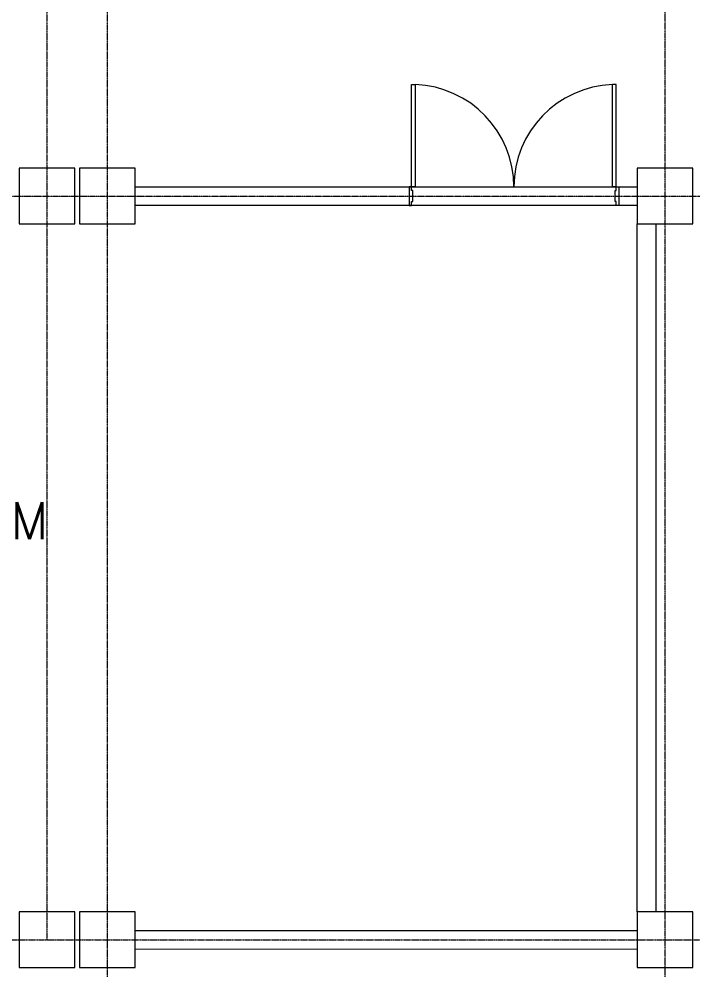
# Model space of a CAD drawing. Extents: x -59767 to 1106559, y -1290 to 1129522.
# Drawn here: x 121908 to 129158, y 581354 to 591584 of the extents above; entities that cross this region are included whole.
import ezdxf
from ezdxf.enums import TextEntityAlignment as Align

# ---------------------------------------------------------------- set-up
doc = ezdxf.new("R2010")
doc.units = 0
doc.linetypes.add('CENTER', pattern=[2, 1.25, -0.25, 0.25, -0.25])
for name, color, linetype, lineweight in [('COLUMN', 2, 'CONTINUOUS', 9), ('TEXT', 3, 'CONTINUOUS', 9), ('WALL', 7, 'CONTINUOUS', 9), ('WALL_200', 3, 'CONTINUOUS', 9), ('중심선', 1, 'CENTER', 9)]:
    doc.layers.add(name, color=color, linetype=linetype, lineweight=lineweight)
doc.styles.get("Standard").update_dxf_attribs({"font": 'romans.shx', "bigfont": 'whtgtxt.shx'})

# ---------------------------------------------------------------- blocks, each defined once
blk = doc.blocks.new('column600')
at = {"layer": 'COLUMN', "linetype": 'Continuous'}
blk.add_lwpolyline([(-300, -300), (300, -300), (300, 300), (-300, 300)], close=True, dxfattribs=at)

msp = doc.modelspace()

# ---------------------------------------------------------------- linework, layer by layer
at = {"layer": 'WALL', "color": 0}
for p, q in [((126131.6, 589779.1), (126131.6, 590879.1)), ((126131.6, 590879.1), (126171.6, 590879.1)), ((126171.6, 589779.1), (126171.6, 590879.1)), ((128291.6, 589779.1), (128291.6, 590879.1)), ((128331.6, 590879.1), (128291.6, 590879.1)), ((128331.6, 589779.1), (128331.6, 590879.1)), ((126103.6, 589759.1), (126103.6, 589599.1)), ((126171.6, 589779.1), (126131.6, 589779.1)), ((128331.6, 589779.1), (128291.6, 589779.1)), ((128359.6, 589759.1), (128359.6, 589599.1))]:
    msp.add_line(p, q, dxfattribs=at)
for points in [[(126103.6, 589779.1), (126103.6, 589579.1), (126131.6, 589579.1), (126131.6, 589619.1), (126143.6, 589619.1), (126143.6, 589739.1), (126131.6, 589739.1), (126131.6, 589779.1)], [(128359.6, 589779.1), (128359.6, 589579.1), (128331.6, 589579.1), (128331.6, 589619.1), (128319.6, 589619.1), (128319.6, 589739.1), (128331.6, 589739.1), (128331.6, 589779.1)]]:
    msp.add_lwpolyline(points, close=True, dxfattribs=at)
for centre, start, end in [((126131.6, 589779.1), 0, 87.91606), ((128331.6, 589779.1), 92.08394, 180)]:
    msp.add_arc(centre, 1100, start, end, dxfattribs=at)
at = {"layer": 'WALL_200', "ltscale": 0.5}
for p, q in [((123158.2, 581779.1), (128558.2, 581779.1)), ((123158.2, 581580.9), (128558.2, 581579.1))]:
    msp.add_line(p, q, dxfattribs=at)
at = {"layer": 'WALL_200', "color": 2, "ltscale": 0.5}
for points in [[(123158.2, 589779.1), (128558.2, 589779.1), (128558.2, 589579.1), (123158.2, 589579.1)], [(128758.2, 589379.1), (128758.2, 581979.1), (128558.2, 581979.1), (128558.2, 589379.1)]]:
    msp.add_lwpolyline(points, close=True, dxfattribs=at)
at = {"layer": '중심선'}
for p, q in [((122208.2, 618526.4), (122208.2, 581679.1)), ((122858.2, 618526.4), (122858.2, 555029.1)), ((128858.2, 555029.1), (128858.2, 618526.4)), ((62206.8, 589679.1), (154856.8, 589679.1)), ((62208.2, 581679.1), (154858.2, 581679.1))]:
    msp.add_line(p, q, dxfattribs=at)

# ---------------------------------------------------------------- block references
at = {"layer": 'COLUMN', "linetype": 'Continuous'}
for p in [(122208.2, 589679.1), (122858.2, 589679.1), (128858.2, 589679.1), (122208.2, 581679.1), (122858.2, 581679.1), (128858.2, 581679.1)]:
    msp.add_blockref('column600', p, dxfattribs=at)

# ---------------------------------------------------------------- texts
at = {"layer": 'TEXT', "lineweight": 9}
msp.add_text('MAINTENANCE ROOM', height=400, dxfattribs=at).set_placement((116843, 585867.2), align=Align.BOTTOM_LEFT)

doc.saveas('drawing.dxf')
